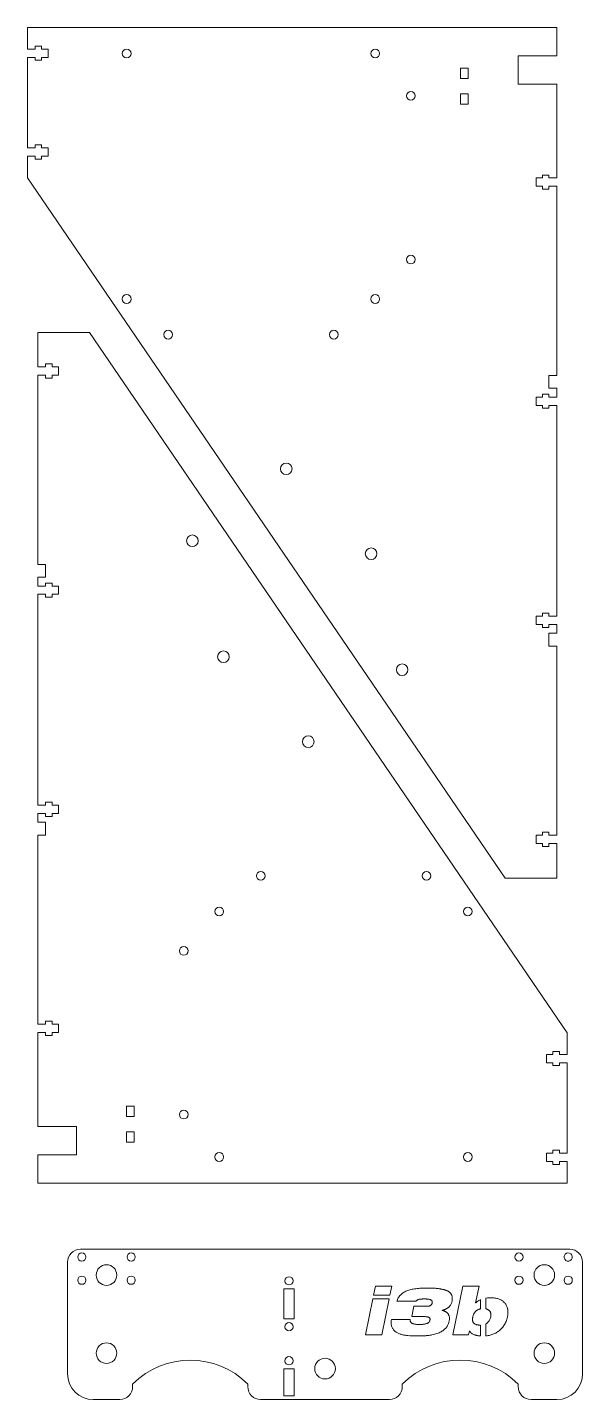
# Model space of a CAD drawing. Header units: millimetres. Extents: x 111 to 697, y 247 to 780.
# Drawn here: x 111 to 326, y 248 to 780 of the extents above; entities that cross this region are included whole.
import ezdxf

# ---------------------------------------------------------------- set-up
doc = ezdxf.new("R2010")
doc.units = ezdxf.units.MM

msp = doc.modelspace()

# ---------------------------------------------------------------- linework, layer by layer
at = {"color": 7, "linetype": 'Continuous', "lineweight": 15}
for p, q in [((110.59, 780.32), (110.59, 771.92)), ((316.09, 780.32), (110.59, 780.32)), ((316.09, 769.32), (316.09, 780.32)), ((110.59, 771.92), (113.59, 771.92)), ((116.09, 773.07), (113.59, 773.07)), ((113.59, 773.07), (113.59, 771.92)), ((116.09, 773.07), (116.09, 771.92)), ((118.59, 771.92), (116.09, 771.92)), ((118.59, 771.92), (118.59, 768.72)), ((113.59, 768.72), (110.59, 768.72)), ((110.59, 768.72), (110.59, 733.62)), ((113.59, 768.72), (113.59, 767.57)), ((116.09, 767.57), (113.59, 767.57)), ((116.09, 768.72), (116.09, 767.57)), ((118.59, 768.72), (116.09, 768.72)), ((301.09, 769.32), (316.09, 769.32)), ((301.09, 769.32), (301.09, 758.32)), ((278.72, 760.51), (278.72, 764.51)), ((278.72, 764.51), (281.72, 764.51)), ((281.72, 764.51), (281.72, 760.51)), ((281.72, 760.51), (278.72, 760.51)), ((301.09, 758.32), (316.09, 758.32)), ((316.09, 721.92), (316.09, 758.32)), ((278.72, 750.51), (278.72, 754.51)), ((278.72, 754.51), (281.72, 754.51)), ((281.72, 754.51), (281.72, 750.51)), ((281.72, 750.51), (278.72, 750.51)), ((116.09, 734.77), (113.59, 734.77)), ((113.59, 734.77), (113.59, 733.62)), ((116.09, 734.77), (116.09, 733.62)), ((110.59, 733.62), (113.59, 733.62)), ((113.59, 730.42), (110.59, 730.42)), ((110.59, 730.42), (110.59, 722.02)), ((113.59, 730.42), (113.59, 729.27)), ((116.09, 729.27), (113.59, 729.27)), ((118.59, 733.62), (116.09, 733.62)), ((116.09, 730.42), (116.09, 729.27)), ((118.59, 730.42), (116.09, 730.42)), ((118.59, 733.62), (118.59, 730.42)), ((110.59, 722.02), (296.09, 450.32)), ((310.59, 721.92), (308.09, 721.92)), ((308.09, 721.92), (308.09, 718.72)), ((308.09, 718.72), (310.59, 718.72)), ((313.09, 723.07), (310.59, 723.07)), ((310.59, 723.07), (310.59, 721.92)), ((310.59, 718.72), (310.59, 717.57)), ((313.09, 721.92), (313.09, 723.07)), ((316.09, 721.92), (313.09, 721.92)), ((313.09, 717.57), (313.09, 718.72)), ((313.09, 718.72), (316.09, 718.72)), ((316.09, 645.32), (316.09, 718.72)), ((310.59, 717.57), (313.09, 717.57)), ((114.65, 662.01), (114.65, 648.61)), ((134.65, 662.01), (114.65, 662.01)), ((320.15, 390.31), (134.65, 662.01)), ((120.15, 649.76), (117.65, 649.76)), ((117.65, 649.76), (117.65, 648.61)), ((120.15, 648.61), (120.15, 649.76)), ((117.65, 648.61), (114.65, 648.61)), ((114.65, 645.41), (117.65, 645.41)), ((114.65, 645.41), (114.65, 572.01)), ((117.65, 645.41), (117.65, 644.26)), ((117.65, 644.26), (120.15, 644.26)), ((122.65, 648.61), (120.15, 648.61)), ((120.15, 644.26), (120.15, 645.41)), ((120.15, 645.41), (122.65, 645.41)), ((122.65, 645.41), (122.65, 648.61)), ((313.09, 645.32), (316.09, 645.32)), ((313.09, 645.32), (313.09, 640.32)), ((313.09, 640.32), (316.09, 640.32)), ((316.09, 636.92), (316.09, 640.32)), ((310.59, 636.92), (308.09, 636.92)), ((308.09, 636.92), (308.09, 633.72)), ((308.09, 633.72), (310.59, 633.72)), ((313.09, 638.07), (310.59, 638.07)), ((310.59, 638.07), (310.59, 636.92)), ((310.59, 633.72), (310.59, 632.57)), ((313.09, 636.92), (313.09, 638.07)), ((316.09, 636.92), (313.09, 636.92)), ((313.09, 632.57), (313.09, 633.72)), ((313.09, 633.72), (316.09, 633.72)), ((316.09, 551.92), (316.09, 633.72)), ((310.59, 632.57), (313.09, 632.57)), ((117.65, 572.01), (114.65, 572.01)), ((117.65, 567.01), (117.65, 572.01)), ((114.65, 567.01), (114.65, 563.61)), ((117.65, 567.01), (114.65, 567.01)), ((120.15, 564.76), (117.65, 564.76)), ((117.65, 564.76), (117.65, 563.61)), ((120.15, 563.61), (120.15, 564.76)), ((117.65, 563.61), (114.65, 563.61)), ((114.65, 560.41), (114.65, 478.61)), ((114.65, 560.41), (117.65, 560.41)), ((117.65, 560.41), (117.65, 559.26)), ((117.65, 559.26), (120.15, 559.26)), ((122.65, 563.61), (120.15, 563.61)), ((120.15, 559.26), (120.15, 560.41)), ((120.15, 560.41), (122.65, 560.41)), ((122.65, 560.41), (122.65, 563.61)), ((310.59, 551.92), (308.09, 551.92)), ((308.09, 551.92), (308.09, 548.72)), ((308.09, 548.72), (310.59, 548.72)), ((313.09, 553.07), (310.59, 553.07)), ((310.59, 553.07), (310.59, 551.92)), ((310.59, 548.72), (310.59, 547.57)), ((313.09, 551.92), (313.09, 553.07)), ((316.09, 551.92), (313.09, 551.92)), ((313.09, 547.57), (313.09, 548.72)), ((313.09, 548.72), (316.09, 548.72)), ((316.09, 545.32), (316.09, 548.72)), ((310.59, 547.57), (313.09, 547.57)), ((313.09, 545.32), (316.09, 545.32)), ((313.09, 545.32), (313.09, 540.32)), ((313.09, 540.32), (316.09, 540.32)), ((316.09, 466.92), (316.09, 540.32)), ((120.15, 479.76), (117.65, 479.76)), ((117.65, 479.76), (117.65, 478.61)), ((120.15, 478.61), (120.15, 479.76)), ((117.65, 478.61), (114.65, 478.61)), ((114.65, 475.41), (117.65, 475.41)), ((114.65, 475.41), (114.65, 472.01)), ((117.65, 475.41), (117.65, 474.26)), ((117.65, 474.26), (120.15, 474.26)), ((122.65, 478.61), (120.15, 478.61)), ((120.15, 474.26), (120.15, 475.41)), ((120.15, 475.41), (122.65, 475.41)), ((122.65, 475.41), (122.65, 478.61)), ((117.65, 472.01), (114.65, 472.01)), ((117.65, 467.01), (117.65, 472.01)), ((114.65, 467.01), (114.65, 393.61)), ((117.65, 467.01), (114.65, 467.01)), ((310.59, 466.92), (308.09, 466.92)), ((308.09, 466.92), (308.09, 463.72)), ((308.09, 463.72), (310.59, 463.72)), ((313.09, 468.07), (310.59, 468.07)), ((310.59, 468.07), (310.59, 466.92)), ((310.59, 463.72), (310.59, 462.57)), ((313.09, 466.92), (313.09, 468.07)), ((316.09, 466.92), (313.09, 466.92)), ((313.09, 462.57), (313.09, 463.72)), ((313.09, 463.72), (316.09, 463.72)), ((316.09, 450.32), (316.09, 463.72)), ((310.59, 462.57), (313.09, 462.57)), ((296.09, 450.32), (316.09, 450.32)), ((120.15, 394.76), (117.65, 394.76)), ((117.65, 394.76), (117.65, 393.61)), ((120.15, 393.61), (120.15, 394.76)), ((117.65, 393.61), (114.65, 393.61)), ((114.65, 390.41), (114.65, 354.01)), ((114.65, 390.41), (117.65, 390.41)), ((117.65, 390.41), (117.65, 389.26)), ((117.65, 389.26), (120.15, 389.26)), ((122.65, 393.61), (120.15, 393.61)), ((120.15, 389.26), (120.15, 390.41)), ((120.15, 390.41), (122.65, 390.41)), ((122.65, 390.41), (122.65, 393.61)), ((320.15, 381.91), (320.15, 390.31)), ((312.15, 381.91), (314.65, 381.91)), ((312.15, 378.71), (312.15, 381.91)), ((312.15, 378.71), (314.65, 378.71)), ((314.65, 383.06), (317.15, 383.06)), ((314.65, 381.91), (314.65, 383.06)), ((314.65, 377.56), (314.65, 378.71)), ((317.15, 381.91), (317.15, 383.06)), ((317.15, 381.91), (320.15, 381.91)), ((317.15, 377.56), (317.15, 378.71)), ((320.15, 378.71), (317.15, 378.71)), ((320.15, 343.61), (320.15, 378.71)), ((314.65, 377.56), (317.15, 377.56)), ((149.03, 361.82), (152.03, 361.82)), ((149.03, 357.82), (149.03, 361.82)), ((152.03, 357.82), (149.03, 357.82)), ((152.03, 361.82), (152.03, 357.82)), ((129.65, 354.01), (114.65, 354.01)), ((129.65, 343.01), (129.65, 354.01)), ((149.03, 351.82), (152.03, 351.82)), ((149.03, 347.82), (149.03, 351.82)), ((152.03, 351.82), (152.03, 347.82)), ((152.03, 347.82), (149.03, 347.82)), ((129.65, 343.01), (114.65, 343.01)), ((114.65, 343.01), (114.65, 332.01)), ((312.15, 343.61), (314.65, 343.61)), ((312.15, 340.41), (312.15, 343.61)), ((314.65, 344.76), (317.15, 344.76)), ((314.65, 343.61), (314.65, 344.76)), ((317.15, 343.61), (317.15, 344.76)), ((317.15, 343.61), (320.15, 343.61)), ((312.15, 340.41), (314.65, 340.41)), ((314.65, 339.26), (314.65, 340.41)), ((314.65, 339.26), (317.15, 339.26)), ((317.15, 339.26), (317.15, 340.41)), ((320.15, 340.41), (317.15, 340.41)), ((320.15, 332.01), (320.15, 340.41)), ((114.65, 332.01), (320.15, 332.01)), ((321.15, 306.32), (131.15, 306.32)), ((319.22, 304.18), (319.4, 304.41)), ((126.15, 258.02), (126.15, 301.32)), ((326.15, 301.32), (326.15, 258.02)), ((214.15, 290.97), (210.15, 290.97)), ((210.15, 290.97), (210.15, 279.37)), ((214.15, 279.37), (214.15, 290.97)), ((244.97, 288.46), (245.71, 291.99)), ((251.33, 288.46), (244.97, 288.46)), ((245.71, 291.99), (252.06, 291.99)), ((252.06, 291.99), (251.33, 288.46)), ((275.73, 273.15), (279.62, 291.99)), ((279.62, 291.99), (285.98, 291.99)), ((285.98, 291.99), (284.63, 285.55)), ((241.82, 273.15), (244.69, 287.04)), ((244.69, 287.04), (251.05, 287.04)), ((251.05, 287.04), (248.17, 273.15)), ((261.46, 286.13), (253.98, 286.13)), ((259.81, 280.21), (260.65, 284.22)), ((260.65, 284.22), (265.58, 284.22)), ((271.64, 282.67), (271.64, 282.62)), ((284.63, 285.55), (284.69, 285.55)), ((286.56, 286.79), (286.56, 283.19)), ((288.56, 283.2), (288.56, 287.36)), ((210.15, 279.37), (214.15, 279.37)), ((251.9, 279.09), (259.22, 279.09)), ((264.41, 280.21), (259.81, 280.21)), ((286.56, 276.92), (286.56, 272.7)), ((288.56, 272.72), (288.56, 277.38)), ((248.17, 273.15), (241.82, 273.15)), ((281.88, 273.15), (275.73, 273.15)), ((282.19, 274.62), (281.88, 273.15)), ((282.24, 274.62), (282.19, 274.62)), ((214.15, 259.97), (210.15, 259.97)), ((210.15, 259.97), (210.15, 249.52)), ((214.15, 249.52), (214.15, 259.97)), ((151.45, 253.02), (151.45, 254.02)), ((196.15, 254.02), (196.15, 253.02)), ((256.15, 253.02), (256.15, 254.02)), ((301.15, 254.02), (301.15, 253.02)), ((146.45, 248.02), (136.15, 248.02)), ((251.15, 248.02), (201.15, 248.02)), ((210.15, 249.52), (214.15, 249.52)), ((316.15, 248.02), (306.15, 248.02))]:
    msp.add_line(p, q, dxfattribs=at)
for centre, radius in [((149.13, 770.21), 1.7), ((245.65, 770.21), 1.7), ((259.46, 753.77), 1.7), ((259.46, 690.27), 1.7), ((149.13, 674.96), 1.7), ((245.65, 674.96), 1.7), ((165.22, 661.15), 1.7), ((229.57, 661.15), 1.7), ((211.09, 609.1), 2.25), ((174.65, 581.18), 2.25), ((244.04, 576.15), 2.25), ((186.71, 536.18), 2.25), ((256.09, 531.15), 2.25), ((219.65, 503.24), 2.25), ((201.18, 451.18), 1.7), ((265.52, 451.18), 1.7), ((185.09, 437.37), 1.7), ((281.61, 437.37), 1.7), ((171.28, 422.06), 1.7), ((171.28, 358.56), 1.7), ((185.09, 342.12), 1.7), ((281.61, 342.12), 1.7), ((131.73, 303.32), 1.6), ((150.87, 303.32), 1.6), ((301.43, 303.32), 1.6), ((141.3, 296.32), 4), ((311.3, 296.32), 4), ((131.73, 294.32), 1.6), ((150.87, 294.32), 1.6), ((212.15, 294.07), 1.6), ((301.43, 294.32), 1.6), ((320.57, 294.32), 1.6), ((212.15, 276.27), 1.6), ((141.3, 266.02), 4), ((311.3, 266.02), 4), ((212.15, 263.07), 1.6), ((226.15, 260.02), 4)]:
    msp.add_circle(centre, radius, dxfattribs=at)
for centre, radius, start, end in [((131.15, 301.32), 5, 90, 180), ((320.57, 303.32), 1.6, 147.4441, 137.1433), ((321.15, 301.32), 5, 0, 90), ((173.8, 231.67), 31.61, 45, 135), ((278.65, 231.52), 31.82, 45, 135), ((136.15, 258.02), 10, 180, 270), ((316.15, 258.02), 10, 270, 0), ((146.45, 253.02), 5, 270, 0), ((201.15, 253.02), 5, 180, 270), ((251.15, 253.02), 5, 270, 0), ((306.15, 253.02), 5, 180, 270)]:
    msp.add_arc(centre, radius, start, end, dxfattribs=at)
for points, knots in [([(253.98, 286.13), (254.06, 286.36), (254.21, 286.83), (254.54, 287.48), (254.93, 288.07), (255.4, 288.59), (255.93, 289.06), (256.53, 289.49), (257.18, 289.86), (257.91, 290.19), (258.69, 290.46), (259.54, 290.7), (260.45, 290.89), (261.41, 291.04), (262.44, 291.14), (263.52, 291.23), (264.65, 291.27), (265.42, 291.28), (265.81, 291.28)], [0, 0, 0, 0, 0.054019, 0.105968, 0.156427, 0.206599, 0.257695, 0.309797, 0.364205, 0.420943, 0.48067, 0.544057, 0.61074, 0.681291, 0.75571, 0.83337, 0.914862, 1, 1, 1, 1]), ([(265.81, 291.28), (266.05, 291.28), (266.51, 291.28), (267.19, 291.26), (267.85, 291.24), (268.47, 291.21), (269.06, 291.17), (269.63, 291.12), (270.17, 291.06), (270.67, 290.99), (271.16, 290.91), (271.61, 290.83), (272.04, 290.73), (272.45, 290.62), (272.82, 290.5), (273.18, 290.38), (273.5, 290.23), (273.81, 290.09), (274.08, 289.93), (274.34, 289.76), (274.57, 289.58), (274.78, 289.39), (274.96, 289.19), (275.11, 288.97), (275.25, 288.75), (275.39, 288.44), (275.52, 288.01), (275.58, 287.46), (275.57, 286.86), (275.49, 286.45), (275.45, 286.24)], [0, 0, 0, 0, 0.055871, 0.109438, 0.160996, 0.209988, 0.256993, 0.301469, 0.343987, 0.384312, 0.422719, 0.458997, 0.493757, 0.526688, 0.557635, 0.587215, 0.615229, 0.64164, 0.666667, 0.690673, 0.71355, 0.735476, 0.7568, 0.77753, 0.797786, 0.818126, 0.859246, 0.902405, 0.949027, 1, 1, 1, 1]), ([(288.56, 287.36), (288.63, 287.37), (289, 287.43), (289.68, 287.5), (290.3, 287.51), (290.61, 287.51)], [0.6782198, 0.6782198, 0.6782198, 0.6782198, 0.7133111, 0.8526776, 1, 1, 1, 1]), ([(290.61, 287.51), (290.86, 287.51), (291.37, 287.5), (292.1, 287.42), (292.82, 287.28), (293.5, 287.09), (294.14, 286.85), (294.73, 286.54), (295.26, 286.17), (295.75, 285.74), (296.17, 285.25), (296.52, 284.7), (296.81, 284.09), (296.98, 283.53), (297.09, 283.06), (297.15, 282.69), (297.18, 282.29), (297.19, 281.89), (297.18, 281.46), (297.14, 281.02), (297.08, 280.56), (297.02, 280.25), (297, 280.09)], [0, 0, 0, 0, 0.065765, 0.129654, 0.192052, 0.253071, 0.312274, 0.369507, 0.425175, 0.480497, 0.535671, 0.591952, 0.649768, 0.710518, 0.7421, 0.774884, 0.808663, 0.843604, 0.880459, 0.918694, 0.958393, 1, 1, 1, 1]), ([(264.87, 287.04), (264.73, 287.04), (264.45, 287.04), (264.06, 287.03), (263.71, 287.02), (263.33, 287), (262.92, 286.97), (262.5, 286.88), (262.17, 286.76), (261.9, 286.59), (261.67, 286.37), (261.53, 286.21), (261.46, 286.13)], [0, 0, 0, 0, 0.117833, 0.224696, 0.318608, 0.400641, 0.539148, 0.652548, 0.745112, 0.826829, 0.907371, 1, 1, 1, 1]), ([(267.77, 285.52), (267.78, 285.62), (267.81, 285.81), (267.77, 286.05), (267.72, 286.24), (267.64, 286.36), (267.53, 286.48), (267.4, 286.59), (267.23, 286.69), (267.02, 286.78), (266.78, 286.86), (266.49, 286.92), (266.17, 286.98), (265.78, 287.02), (265.35, 287.04), (265.04, 287.04), (264.87, 287.04)], [0, 0, 0, 0, 0.0786506, 0.1538391, 0.1905851, 0.2292824, 0.2704569, 0.3152211, 0.3660383, 0.4241469, 0.4915145, 0.5671444, 0.6545423, 0.7548487, 0.8702277, 1, 1, 1, 1]), ([(265.58, 284.22), (265.76, 284.22), (266.1, 284.23), (266.55, 284.29), (266.92, 284.41), (267.21, 284.59), (267.42, 284.8), (267.59, 285.02), (267.71, 285.26), (267.75, 285.43), (267.77, 285.52)], [0, 0, 0, 0, 0.1936538, 0.357427, 0.4934983, 0.6081539, 0.7114401, 0.8101313, 0.9054669, 1, 1, 1, 1]), ([(275.45, 286.24), (275.41, 286.06), (275.33, 285.69), (275.13, 285.15), (274.85, 284.62), (274.53, 284.21), (274.23, 283.9), (273.96, 283.68), (273.66, 283.47), (273.34, 283.27), (272.97, 283.09), (272.56, 282.93), (272.11, 282.78), (271.8, 282.71), (271.64, 282.67)], [0, 0, 0, 0, 0.099141, 0.201771, 0.307957, 0.420311, 0.479519, 0.540806, 0.606106, 0.67474, 0.747568, 0.825677, 0.909493, 1, 1, 1, 1]), ([(271.64, 282.62), (271.76, 282.58), (272.02, 282.52), (272.38, 282.39), (272.71, 282.25), (273.02, 282.08), (273.3, 281.89), (273.56, 281.69), (273.78, 281.46), (273.98, 281.22), (274.15, 280.95), (274.29, 280.66), (274.38, 280.35), (274.45, 280.02), (274.47, 279.66), (274.48, 279.29), (274.43, 278.89), (274.38, 278.62), (274.36, 278.49)], [0, 0, 0, 0, 0.071298, 0.139193, 0.203994, 0.265791, 0.325697, 0.382941, 0.439405, 0.495728, 0.551301, 0.607807, 0.665361, 0.725435, 0.787835, 0.854597, 0.925, 1, 1, 1, 1]), ([(286.56, 283.19), (286.5, 283.18), (286.32, 283.14), (286.02, 283.07), (285.68, 282.95), (285.36, 282.81), (285.07, 282.63), (284.81, 282.43), (284.57, 282.21), (284.35, 281.97), (284.16, 281.71), (283.99, 281.42), (283.83, 281.12), (283.7, 280.8), (283.6, 280.45), (283.54, 280.21), (283.51, 280.09)], [0.1918757, 0.1918757, 0.1918757, 0.1918757, 0.2219771, 0.2879183, 0.3516503, 0.4114772, 0.4702831, 0.5273477, 0.5834686, 0.6401013, 0.6967809, 0.753612, 0.8125499, 0.8731348, 0.9354545, 1, 1, 1, 1]), ([(284.69, 285.55), (284.86, 285.71), (285.21, 286.03), (285.82, 286.42), (286.28, 286.66), (286.53, 286.77), (286.56, 286.79)], [0, 0, 0, 0, 0.1105532, 0.222544, 0.3377961, 0.3524166, 0.3524166, 0.3524166, 0.3524166]), ([(290.48, 280.09), (290.51, 280.2), (290.54, 280.42), (290.57, 280.74), (290.56, 281.05), (290.53, 281.34), (290.46, 281.62), (290.37, 281.88), (290.24, 282.13), (290.08, 282.37), (289.89, 282.58), (289.67, 282.77), (289.41, 282.92), (289.12, 283.05), (288.84, 283.14), (288.64, 283.19), (288.56, 283.2)], [0, 0, 0, 0, 0.0663934, 0.1299049, 0.1903188, 0.2482632, 0.3043879, 0.3594074, 0.4140794, 0.4701853, 0.5263854, 0.5836866, 0.6424657, 0.7046758, 0.7702668, 0.8211732, 0.8211732, 0.8211732, 0.8211732]), ([(262.43, 272.68), (261.98, 272.68), (261.07, 272.69), (259.71, 272.72), (258.38, 272.8), (257.3, 272.94), (256.48, 273.09), (255.89, 273.24), (255.33, 273.41), (254.8, 273.61), (254.3, 273.83), (253.83, 274.1), (253.41, 274.4), (253.02, 274.74), (252.68, 275.11), (252.4, 275.54), (252.16, 276.01), (251.97, 276.52), (251.84, 277.09), (251.79, 277.71), (251.8, 278.38), (251.86, 278.84), (251.9, 279.09)], [0, 0, 0, 0, 0.093308, 0.187659, 0.280165, 0.369132, 0.411994, 0.453256, 0.493763, 0.532993, 0.570889, 0.607463, 0.643273, 0.67831, 0.713325, 0.748204, 0.784376, 0.82159, 0.861081, 0.903845, 0.949742, 1, 1, 1, 1]), ([(259.22, 279.09), (259.21, 279.01), (259.2, 278.86), (259.22, 278.64), (259.25, 278.43), (259.32, 278.24), (259.42, 278.06), (259.55, 277.91), (259.7, 277.76), (259.82, 277.68), (259.88, 277.64)], [0, 0, 0, 0, 0.139126, 0.267287, 0.390573, 0.508523, 0.624931, 0.745091, 0.867727, 1, 1, 1, 1]), ([(259.88, 277.64), (259.96, 277.6), (260.11, 277.51), (260.38, 277.41), (260.68, 277.34), (261.03, 277.26), (261.43, 277.22), (261.87, 277.17), (262.35, 277.15), (262.69, 277.15), (262.86, 277.15)], [0, 0, 0, 0, 0.080507, 0.173392, 0.277112, 0.394138, 0.524488, 0.668844, 0.827249, 1, 1, 1, 1]), ([(274.36, 278.49), (274.31, 278.28), (274.21, 277.86), (273.99, 277.26), (273.71, 276.69), (273.37, 276.14), (272.96, 275.62), (272.46, 275.15), (271.87, 274.7), (271.21, 274.3), (270.45, 273.93), (269.6, 273.61), (268.66, 273.33), (267.82, 273.13), (267.09, 273), (266.51, 272.91), (265.9, 272.84), (265.26, 272.78), (264.6, 272.73), (263.9, 272.7), (263.17, 272.68), (262.68, 272.68), (262.43, 272.68)], [0, 0, 0, 0, 0.044472, 0.088439, 0.132463, 0.176904, 0.222268, 0.269886, 0.32028, 0.374427, 0.432366, 0.495167, 0.562779, 0.636084, 0.674951, 0.715707, 0.758093, 0.802678, 0.848955, 0.897463, 0.947718, 1, 1, 1, 1]), ([(262.86, 277.15), (263.06, 277.15), (263.42, 277.16), (263.94, 277.18), (264.41, 277.23), (264.82, 277.29), (265.18, 277.37), (265.49, 277.47), (265.78, 277.57), (266.02, 277.69), (266.23, 277.81), (266.4, 277.94), (266.54, 278.09), (266.68, 278.27), (266.8, 278.52), (266.86, 278.73), (266.88, 278.83)], [0, 0, 0, 0, 0.1233864, 0.2336129, 0.3325142, 0.4194203, 0.49708, 0.5672292, 0.6304681, 0.6877375, 0.7388895, 0.7851144, 0.8265255, 0.864472, 0.9350069, 1, 1, 1, 1]), ([(266.88, 278.83), (266.89, 278.89), (266.92, 279.02), (266.92, 279.2), (266.9, 279.36), (266.86, 279.51), (266.79, 279.64), (266.69, 279.76), (266.57, 279.85), (266.36, 279.97), (266.03, 280.07), (265.57, 280.15), (265.02, 280.2), (264.62, 280.21), (264.41, 280.21)], [0, 0, 0, 0, 0.05903, 0.112846, 0.161471, 0.207327, 0.251056, 0.294647, 0.340779, 0.390906, 0.505845, 0.64453, 0.80886, 1, 1, 1, 1]), ([(283.51, 280.09), (283.49, 279.97), (283.44, 279.73), (283.41, 279.38), (283.4, 279.05), (283.42, 278.74), (283.48, 278.46), (283.57, 278.19), (283.69, 277.95), (283.84, 277.73), (284.03, 277.54), (284.25, 277.37), (284.51, 277.23), (284.81, 277.11), (285.14, 277.02), (285.5, 276.96), (285.91, 276.92), (286.19, 276.92), (286.34, 276.91)], [0, 0, 0, 0, 0.0729845, 0.1416493, 0.2049806, 0.2642372, 0.3201858, 0.37328, 0.4248216, 0.4759342, 0.5272544, 0.5810399, 0.6377031, 0.6987393, 0.7645052, 0.8366668, 0.9146042, 1, 1, 1, 1]), ([(288.56, 277.38), (288.59, 277.39), (288.71, 277.46), (288.93, 277.6), (289.27, 277.88), (289.65, 278.28), (290.02, 278.83), (290.31, 279.43), (290.43, 279.87), (290.48, 280.09)], [0.4002369, 0.4002369, 0.4002369, 0.4002369, 0.4158126, 0.4753974, 0.5339529, 0.6490494, 0.7633888, 0.879325, 1, 1, 1, 1]), ([(297, 280.09), (296.92, 279.78), (296.78, 279.17), (296.47, 278.3), (296.1, 277.5), (295.65, 276.76), (295.15, 276.1), (294.61, 275.48), (294.03, 274.94), (293.41, 274.45), (292.75, 274.02), (292.06, 273.65), (291.35, 273.34), (290.6, 273.1), (289.84, 272.91), (289.16, 272.79), (288.73, 272.74), (288.56, 272.72)], [0, 0, 0, 0, 0.0734438, 0.1438484, 0.2113281, 0.2768722, 0.3404186, 0.4024227, 0.4635416, 0.5240648, 0.5838573, 0.6431556, 0.7026506, 0.7625443, 0.8222686, 0.8817243, 0.9214736, 0.9214736, 0.9214736, 0.9214736]), ([(286.56, 272.7), (286.54, 272.7), (286.37, 272.71), (286.05, 272.74), (285.61, 272.79), (285.19, 272.85), (284.81, 272.94), (284.45, 273.03), (284.03, 273.18), (283.54, 273.4), (283.02, 273.74), (282.58, 274.14), (282.36, 274.46), (282.24, 274.62)], [0.1655232, 0.1655232, 0.1655232, 0.1655232, 0.1738118, 0.2540416, 0.3295372, 0.4004231, 0.4669821, 0.5291329, 0.5878228, 0.6974142, 0.8007104, 0.9006344, 1, 1, 1, 1])]:
    msp.add_open_spline(points, degree=3, knots=knots, dxfattribs=at)
msp.add_open_spline([(286.34, 276.91), (286.41, 276.92), (286.49, 276.92), (286.56, 276.92)], degree=3, dxfattribs=at)

doc.saveas('drawing.dxf')
